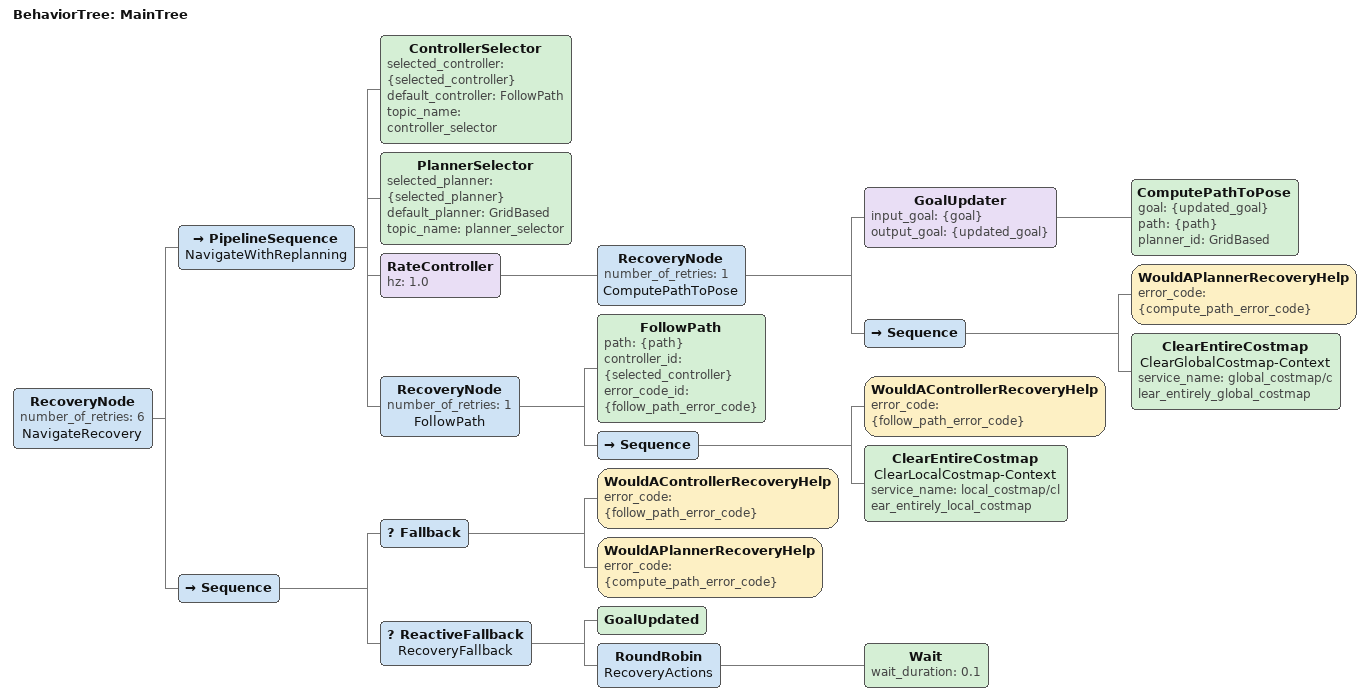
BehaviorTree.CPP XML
<root BTCPP_format="4" main_tree_to_execute="MainTree">
  <BehaviorTree ID="MainTree">
    <RecoveryNode number_of_retries="6" name="NavigateRecovery">
      <PipelineSequence name="NavigateWithReplanning">
        <ControllerSelector selected_controller="{selected_controller}" default_controller="FollowPath" topic_name="controller_selector"/>
        <PlannerSelector selected_planner="{selected_planner}" default_planner="GridBased" topic_name="planner_selector"/>
        <RateController hz="1.0">
          <RecoveryNode number_of_retries="1" name="ComputePathToPose">
            <GoalUpdater input_goal="{goal}" output_goal="{updated_goal}">
              <ComputePathToPose goal="{updated_goal}" path="{path}" planner_id="GridBased"/>
            </GoalUpdater>
            <Sequence>
              <WouldAPlannerRecoveryHelp error_code="{compute_path_error_code}"/>
              <ClearEntireCostmap name="ClearGlobalCostmap-Context" service_name="global_costmap/clear_entirely_global_costmap"/>
            </Sequence>
          </RecoveryNode>
        </RateController>
        <RecoveryNode number_of_retries="1" name="FollowPath">
          <FollowPath path="{path}" controller_id="{selected_controller}" error_code_id="{follow_path_error_code}"/>
          <Sequence>
            <WouldAControllerRecoveryHelp error_code="{follow_path_error_code}"/>
            <ClearEntireCostmap name="ClearLocalCostmap-Context" service_name="local_costmap/clear_entirely_local_costmap"/>
          </Sequence>
        </RecoveryNode>
      </PipelineSequence>
      <Sequence>
        <Fallback>
          <WouldAControllerRecoveryHelp error_code="{follow_path_error_code}"/>
          <WouldAPlannerRecoveryHelp error_code="{compute_path_error_code}"/>
        </Fallback>
        <ReactiveFallback name="RecoveryFallback">
          <GoalUpdated/>
          <RoundRobin name="RecoveryActions">
            <Wait wait_duration="0.1"/>
          </RoundRobin>
        </ReactiveFallback>
      </Sequence>
    </RecoveryNode>
  </BehaviorTree>
</root>
